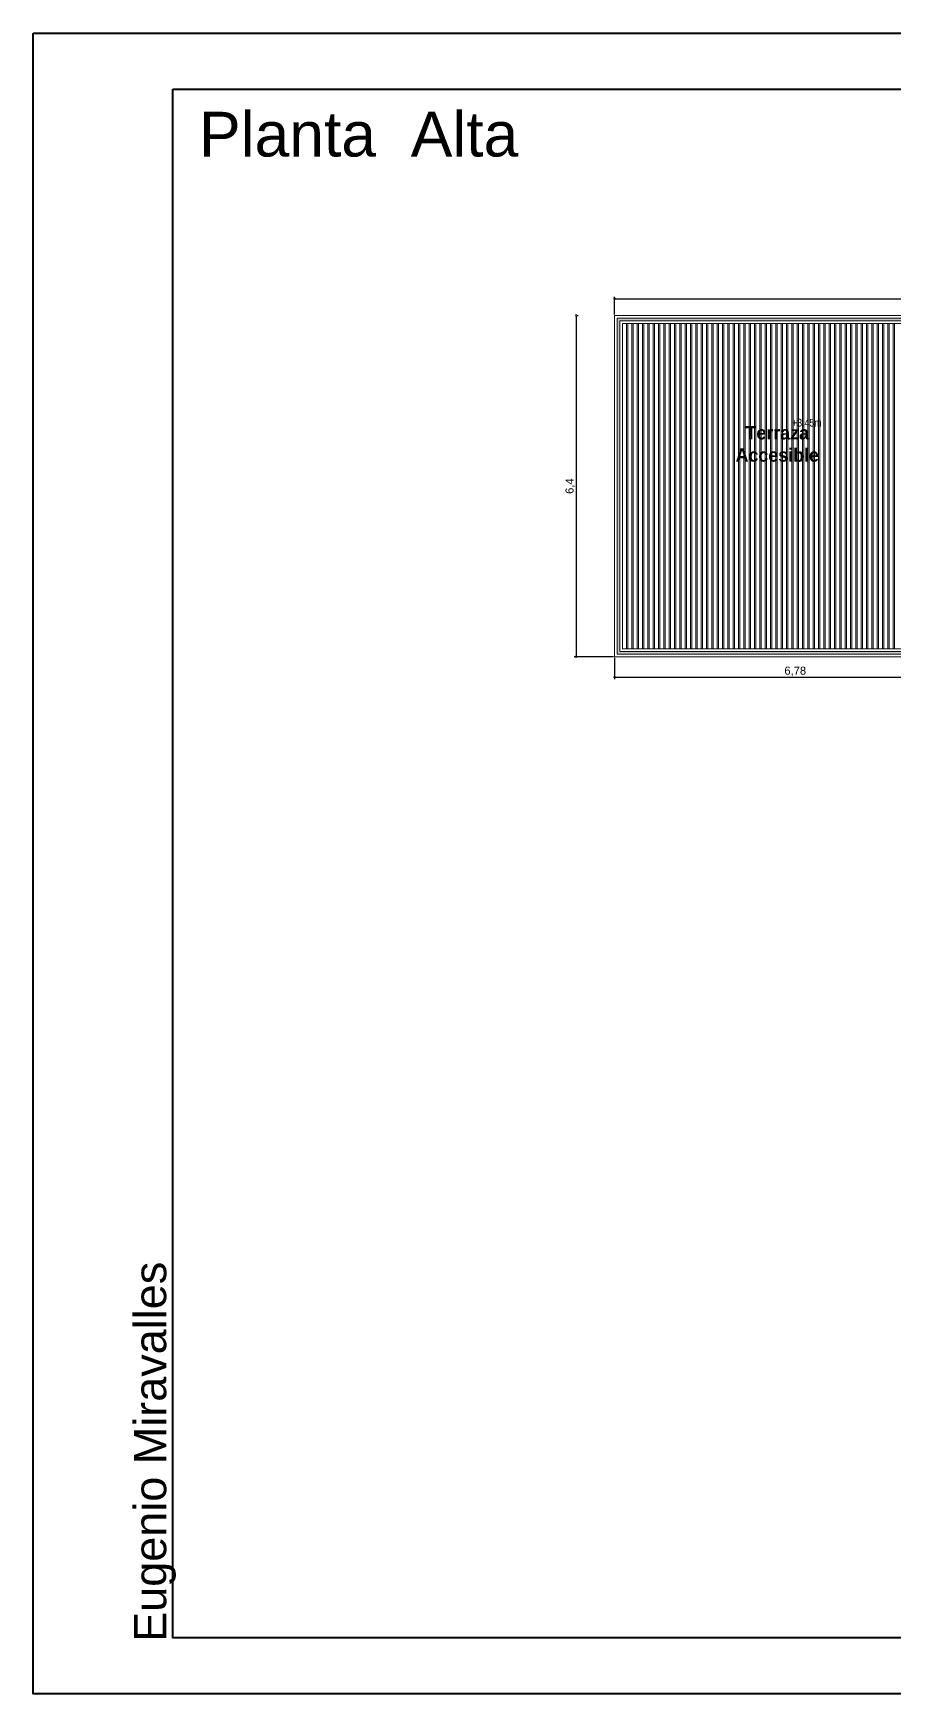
# Model space of a CAD drawing. Header units: millimetres. Extents: x 110427 to 125914, y 76277 to 76441.
# Drawn here: x 114129.03 to 114145.2, y 76319.01 to 76350.13 of the extents above; entities that cross this region are included whole.
import ezdxf

# ---------------------------------------------------------------- set-up
doc = ezdxf.new("R2010")
doc.units = ezdxf.units.MM
for name, color, linetype, lineweight in [('02_CIVIL_EXIST', 250, 'Continuous', 30), ('07_CIVIL VISTAS MEDIA', 143, 'Continuous', 9), ('08_CIVIL VISTAS FINO', 251, 'Continuous', 5), ('11_HATCH', 8, 'Continuous', 9), ('12_TEXTOS', 4, 'Continuous', 40), ('13_COTAS', 8, 'Continuous', 9)]:
    doc.layers.add(name, color=color, linetype=linetype, lineweight=lineweight)
doc.layers.add('14_TEXTOS', color=4, linetype='Continuous')
doc.styles.add('JDS1', font='GOTHICB.TTF')
doc.styles.get("Standard").update_dxf_attribs({"font": 'arial.ttf'})
doc.styles.add('Swis721 BT', font='swiss.ttf')
doc.dimstyles.new('ISO-23', dxfattribs={"dimscale": 0.03, "dimtxt": 5, "dimasz": 2.5, "dimexe": 1.25, "dimexo": 0.625, "dimtad": 1, "dimtxsty": 'Swis721 BT', "dimblk": 'DOTSMALL', "dimcen": 2.5, "dimclrt": 150, "dimadec": 0, "dimazin": 0, "dimtfac": 1, "dimtmove": 0, "dimatfit": 3, "dimfxl": 0, "dimarcsym": 0})

# ---------------------------------------------------------------- blocks, each defined once
blk = doc.blocks.new('_DotSmall')
at = {"color": 0, "linetype": 'ByBlock', "const_width": 0.5}
blk.add_lwpolyline([(-0.0625, 0, 1), (0.0625, 0, 1)], format="xyb", close=True, dxfattribs=at)
blk = doc.blocks.new('*D486')
at = {"layer": '13_COTAS', "color": 0, "lineweight": -2}
for p, q in [((114139.219, 76344.845), (114139.219, 76338.445)), ((114139.238, 76344.845), (114139.257, 76344.845)), ((114139.923, 76338.445), (114139.182, 76338.445))]:
    blk.add_line(p, q, dxfattribs=at)
at = {"layer": 'Defpoints', "color": 0}
for p in [(114139.219, 76344.845), (114139.219, 76338.445), (114139.942, 76338.445)]:
    blk.add_point(p, dxfattribs=at)
at = {"layer": '13_COTAS', "color": 0, "lineweight": -2, "xscale": 0.075, "yscale": 0.075, "zscale": 0.075}
for p, rotation in [((114139.219, 76344.845), 90), ((114139.219, 76338.445), 270)]:
    blk.add_blockref('_DotSmall', p, dxfattribs=dict(at, rotation=rotation))
at = {"layer": '13_COTAS', "color": 150, "insert": (114139.11, 76341.645), "char_height": 0.15, "attachment_point": 5, "rotation": 90, "style": 'Swis721 BT'}
blk.add_mtext('6,4', dxfattribs=at)
blk = doc.blocks.new('*D487')
at = {"layer": '13_COTAS', "color": 0, "lineweight": -2}
for p, q in [((114139.942, 76344.863), (114139.942, 76345.192)), ((114139.942, 76345.154), (114162.132, 76345.154)), ((114162.132, 76344.863), (114162.132, 76345.192))]:
    blk.add_line(p, q, dxfattribs=at)
at = {"layer": 'Defpoints', "color": 0}
for p in [(114162.132, 76345.154), (114139.942, 76344.845), (114162.132, 76344.845)]:
    blk.add_point(p, dxfattribs=at)
at = {"layer": '13_COTAS', "color": 0, "lineweight": -2, "xscale": 0.075, "yscale": 0.075, "zscale": 0.075, "rotation": 180}
blk.add_blockref('_DotSmall', (114139.942, 76345.154), dxfattribs=at)
at = {"layer": '13_COTAS', "color": 0, "lineweight": -2, "xscale": 0.075, "yscale": 0.075, "zscale": 0.075}
blk.add_blockref('_DotSmall', (114162.132, 76345.154), dxfattribs=at)
at = {"layer": '13_COTAS', "color": 150, "insert": (114151.037, 76345.264), "char_height": 0.15, "attachment_point": 5, "style": 'Swis721 BT'}
blk.add_mtext('22,19', dxfattribs=at)
blk = doc.blocks.new('*D367')
at = {"layer": '13_COTAS', "color": 0, "lineweight": -2}
for p, q in [((114139.942, 76338.426), (114139.942, 76338.025)), ((114146.717, 76338.426), (114146.717, 76338.025)), ((114139.942, 76338.063), (114146.717, 76338.063))]:
    blk.add_line(p, q, dxfattribs=at)
at = {"layer": 'Defpoints', "color": 0}
for p in [(114139.942, 76338.445), (114146.717, 76338.445), (114146.717, 76338.063)]:
    blk.add_point(p, dxfattribs=at)
at = {"layer": '13_COTAS', "color": 0, "lineweight": -2, "xscale": 0.075, "yscale": 0.075, "zscale": 0.075, "rotation": 180}
blk.add_blockref('_DotSmall', (114139.942, 76338.063), dxfattribs=at)
at = {"layer": '13_COTAS', "color": 0, "lineweight": -2, "xscale": 0.075, "yscale": 0.075, "zscale": 0.075}
blk.add_blockref('_DotSmall', (114146.717, 76338.063), dxfattribs=at)
at = {"layer": '13_COTAS', "color": 150, "insert": (114143.33, 76338.172), "char_height": 0.15, "attachment_point": 5, "style": 'Swis721 BT'}
blk.add_mtext('6,78', dxfattribs=at)

msp = doc.modelspace()

# ---------------------------------------------------------------- hatches: boundary and pattern name
at = {"layer": '11_HATCH'}
h = msp.add_hatch(color=140, dxfattribs=at)
h.dxf.hatch_style = 1
h.paths.add_polyline_path([(114139.992, 76344.795), (114162.082, 76344.795), (114162.082, 76340.095), (114153.804, 76340.095), (114153.781, 76340.145), (114162.032, 76340.145), (114162.032, 76344.745), (114140.042, 76344.745), (114140.042, 76338.545), (114146.671, 76338.545), (114146.694, 76338.495), (114139.992, 76338.495)])

# ---------------------------------------------------------------- linework, layer by layer
at = {"layer": '02_CIVIL_EXIST', "lineweight": 40}
for points in [[(114129.035, 76350.133), (114173.048, 76350.133), (114173.048, 76319.01), (114129.035, 76319.01)], [(114131.655, 76349.085), (114172, 76349.085), (114172, 76320.057), (114131.655, 76320.057)]]:
    msp.add_lwpolyline(points, close=True, dxfattribs=at)
at = {"layer": '07_CIVIL VISTAS MEDIA'}
for p, q in [((114139.942, 76344.845), (114139.942, 76338.445)), ((114139.942, 76344.845), (114162.132, 76344.845)), ((114140.092, 76344.695), (114140.092, 76338.595)), ((114140.092, 76344.695), (114161.982, 76344.695)), ((114140.092, 76338.595), (114146.647, 76338.595)), ((114139.942, 76338.445), (114146.717, 76338.445))]:
    msp.add_line(p, q, dxfattribs=at)
at = {"layer": '08_CIVIL VISTAS FINO'}
for p, q in [((114139.992, 76344.795), (114139.992, 76338.495)), ((114139.992, 76344.795), (114162.082, 76344.795)), ((114140.042, 76344.745), (114140.042, 76338.545)), ((114140.042, 76344.745), (114162.032, 76344.745)), ((114140.167, 76344.695), (114140.167, 76338.595)), ((114140.192, 76344.695), (114140.192, 76338.595)), ((114140.267, 76344.695), (114140.267, 76338.595)), ((114140.292, 76344.695), (114140.292, 76338.595)), ((114140.367, 76344.695), (114140.367, 76338.595)), ((114140.392, 76344.695), (114140.392, 76338.595)), ((114140.467, 76344.695), (114140.467, 76338.595)), ((114140.492, 76344.695), (114140.492, 76338.595)), ((114140.567, 76344.695), (114140.567, 76338.595)), ((114140.592, 76344.695), (114140.592, 76338.595)), ((114140.667, 76344.695), (114140.667, 76338.595)), ((114140.692, 76344.695), (114140.692, 76338.595)), ((114140.767, 76344.695), (114140.767, 76338.595)), ((114140.792, 76344.695), (114140.792, 76338.595)), ((114140.867, 76344.695), (114140.867, 76338.595)), ((114140.892, 76344.695), (114140.892, 76338.595)), ((114140.967, 76344.695), (114140.967, 76338.595)), ((114140.992, 76344.695), (114140.992, 76338.595)), ((114141.067, 76344.695), (114141.067, 76338.595)), ((114141.092, 76344.695), (114141.092, 76338.595)), ((114141.167, 76344.695), (114141.167, 76338.595)), ((114141.192, 76344.695), (114141.192, 76338.595)), ((114141.267, 76344.695), (114141.267, 76338.595)), ((114141.292, 76344.695), (114141.292, 76338.595)), ((114141.367, 76344.695), (114141.367, 76338.595)), ((114141.392, 76344.695), (114141.392, 76338.595)), ((114141.467, 76344.695), (114141.467, 76338.595)), ((114141.492, 76344.695), (114141.492, 76338.595)), ((114141.567, 76344.695), (114141.567, 76338.595)), ((114141.592, 76344.695), (114141.592, 76338.595)), ((114141.667, 76344.695), (114141.667, 76338.595)), ((114141.692, 76344.695), (114141.692, 76338.595)), ((114141.767, 76344.695), (114141.767, 76338.595)), ((114141.792, 76344.695), (114141.792, 76338.595)), ((114141.867, 76344.695), (114141.867, 76338.595)), ((114141.892, 76344.695), (114141.892, 76338.595)), ((114141.967, 76344.695), (114141.967, 76338.595)), ((114141.992, 76344.695), (114141.992, 76338.595)), ((114142.067, 76344.695), (114142.067, 76338.595)), ((114142.092, 76344.695), (114142.092, 76338.595)), ((114142.167, 76344.695), (114142.167, 76338.595)), ((114142.192, 76344.695), (114142.192, 76338.595)), ((114142.267, 76344.695), (114142.267, 76338.595)), ((114142.292, 76344.695), (114142.292, 76338.595)), ((114142.367, 76344.695), (114142.367, 76338.595)), ((114142.392, 76344.695), (114142.392, 76338.595)), ((114142.467, 76344.695), (114142.467, 76338.595)), ((114142.492, 76344.695), (114142.492, 76338.595)), ((114142.567, 76344.695), (114142.567, 76338.595)), ((114142.592, 76344.695), (114142.592, 76338.595)), ((114142.667, 76344.695), (114142.667, 76338.595)), ((114142.692, 76344.695), (114142.692, 76338.595)), ((114142.767, 76344.695), (114142.767, 76338.595)), ((114142.792, 76344.695), (114142.792, 76338.595)), ((114142.867, 76344.695), (114142.867, 76338.595)), ((114142.892, 76344.695), (114142.892, 76338.595)), ((114142.967, 76344.695), (114142.967, 76338.595)), ((114142.992, 76344.695), (114142.992, 76338.595)), ((114143.067, 76344.695), (114143.067, 76338.595)), ((114143.092, 76344.695), (114143.092, 76338.595)), ((114143.167, 76344.695), (114143.167, 76338.595)), ((114143.192, 76344.695), (114143.192, 76338.595)), ((114143.267, 76344.695), (114143.267, 76338.595)), ((114143.292, 76344.695), (114143.292, 76338.595)), ((114143.367, 76344.695), (114143.367, 76338.595)), ((114143.392, 76344.695), (114143.392, 76338.595)), ((114143.467, 76344.695), (114143.467, 76338.595)), ((114143.492, 76344.695), (114143.492, 76338.595)), ((114143.567, 76344.695), (114143.567, 76338.595)), ((114143.592, 76344.695), (114143.592, 76338.595)), ((114143.667, 76344.695), (114143.667, 76338.595)), ((114143.692, 76344.695), (114143.692, 76338.595)), ((114143.767, 76344.695), (114143.767, 76338.595)), ((114143.792, 76344.695), (114143.792, 76338.595)), ((114143.867, 76344.695), (114143.867, 76338.595)), ((114143.892, 76344.695), (114143.892, 76338.595)), ((114143.967, 76344.695), (114143.967, 76338.595)), ((114143.992, 76344.695), (114143.992, 76338.595)), ((114144.067, 76344.695), (114144.067, 76338.595)), ((114144.092, 76344.695), (114144.092, 76338.595)), ((114144.167, 76344.695), (114144.167, 76338.595)), ((114144.192, 76344.695), (114144.192, 76338.595)), ((114144.267, 76344.695), (114144.267, 76338.595)), ((114144.292, 76344.695), (114144.292, 76338.595)), ((114144.367, 76344.695), (114144.367, 76338.595)), ((114144.392, 76344.695), (114144.392, 76338.595)), ((114144.467, 76344.695), (114144.467, 76338.595)), ((114144.492, 76344.695), (114144.492, 76338.595)), ((114144.567, 76344.695), (114144.567, 76338.595)), ((114144.592, 76344.695), (114144.592, 76338.595)), ((114144.667, 76344.695), (114144.667, 76338.595)), ((114144.692, 76344.695), (114144.692, 76338.595)), ((114144.767, 76344.695), (114144.767, 76338.595)), ((114144.792, 76344.695), (114144.792, 76338.595)), ((114144.867, 76344.695), (114144.867, 76338.595)), ((114144.892, 76344.695), (114144.892, 76340.943)), ((114144.967, 76344.695), (114144.967, 76338.595)), ((114144.992, 76344.695), (114144.992, 76338.595)), ((114145.067, 76344.695), (114145.067, 76338.595)), ((114145.092, 76344.695), (114145.092, 76338.595)), ((114145.167, 76344.695), (114145.167, 76338.595)), ((114145.192, 76344.695), (114145.192, 76338.595)), ((114144.892, 76340.939), (114144.892, 76338.595)), ((114139.992, 76338.495), (114146.694, 76338.495)), ((114140.042, 76338.545), (114146.671, 76338.545))]:
    msp.add_line(p, q, dxfattribs=at)

# ---------------------------------------------------------------- texts
at = {"layer": '12_TEXTOS', "color": 18, "insert": (114132.146, 76348.66), "char_height": 0.83834, "attachment_point": 1, "style": 'Swis721 BT'}
msp.add_mtext_dynamic_manual_height_columns('Planta  Alta', width=11.37319, gutter_width=10, heights=[1.094], dxfattribs=at)
at = {"layer": '12_TEXTOS', "insert": (114143.271, 76342.905), "char_height": 0.14374, "attachment_point": 1}
msp.add_mtext('{\\fTechnic|b0|i0|c2|p2;+3.45m}', dxfattribs=at)
at = {"layer": '12_TEXTOS', "color": 18, "insert": (114130.927, 76319.984), "char_height": 0.6036, "attachment_point": 1, "rotation": 90, "style": 'Swis721 BT'}
msp.add_mtext_dynamic_manual_height_columns('Eugenio Miravalles', width=10.15474, gutter_width=10, heights=[0], dxfattribs=at)
at = {"layer": '14_TEXTOS', "insert": (114142.992, 76342.434), "char_height": 0.25, "width": 1.71669, "attachment_point": 5, "style": 'JDS1'}
msp.add_mtext('Terraza\\PAccesible', dxfattribs=at)

# ---------------------------------------------------------------- dimensions: what is measured, and where the dimension line sits
at = {"layer": '13_COTAS'}
dim = msp.add_linear_dim(base=(114162.132, 76345.154), p1=(114139.942, 76344.845), p2=(114162.132, 76344.845), dimstyle='ISO-23', dxfattribs=at)
dim.commit()
dim.dimension.update_dxf_attribs({"geometry": '*D487', "text_midpoint": (114151.037, 76345.154), "dimtype": 160})
dim = msp.add_linear_dim(base=(114139.219, 76338.445), p1=(114139.219, 76344.845), p2=(114139.942, 76338.445), angle=90, dimstyle='ISO-23', dxfattribs=at)
dim.commit()
dim.dimension.update_dxf_attribs({"geometry": '*D486', "text_midpoint": (114139.11, 76341.645)})
dim = msp.add_aligned_dim(p1=(114139.94218, 76338.4446), p2=(114146.71722, 76338.4446), distance=-0.38166, dimstyle='ISO-23', dxfattribs=at)
dim.commit()
dim.dimension.update_dxf_attribs({"geometry": '*D367', "text_midpoint": (114143.3297, 76338.17211)})

doc.saveas('drawing.dxf')
